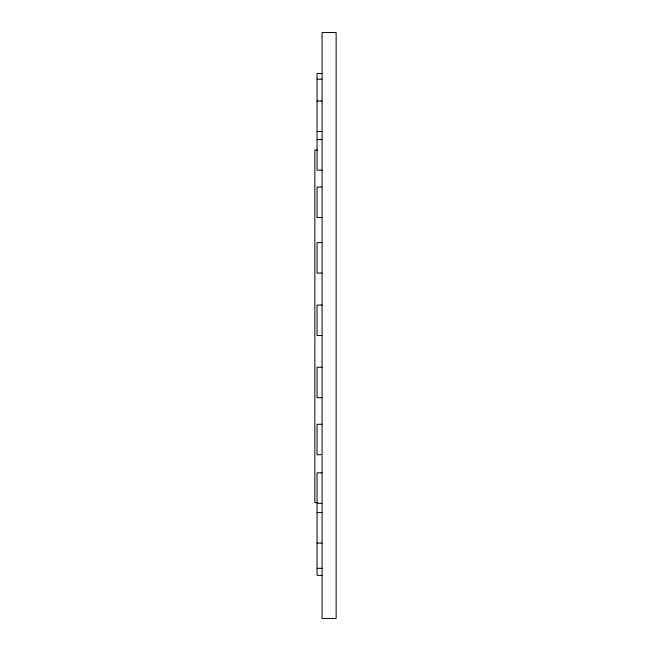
<?xml version="1.0" encoding="UTF-8"?>
<svg xmlns="http://www.w3.org/2000/svg" width="651" height="651" viewBox="0 0 651 651"><rect width="100%" height="100%" fill="white"/><g stroke="black" fill="none" stroke-linecap="round" stroke-linejoin="round"><path stroke-width="0.98" d="M322.058 73.522L317.053 73.522L317.053 139.444L322.058 139.444L322.058 32.55L336.144 32.55L336.144 618.45L322.058 618.45L322.058 512.597L317.053 512.597M317.053 79.202L322.058 79.202M317.053 101.027L322.058 101.027M317.053 131.51L322.058 131.51M317.558 150.129L314.856 150.129L314.856 502.539L317.558 502.539M322.058 170.106L317.053 170.106L317.053 139.623L322.058 139.623L322.058 186.878M322.058 217.54L317.053 217.54L317.053 187.057L322.058 187.057L322.058 454.772L317.053 454.772L317.053 424.289L322.058 424.289M322.058 242.603L317.053 242.603L317.053 273.086L322.058 273.086M322.058 305.059L317.053 305.059L317.053 335.542L322.058 335.542M322.058 367.229L317.053 367.229L317.053 397.712L322.058 397.712M322.058 472.821L317.053 472.821L317.053 503.304L322.058 503.304L322.058 455.895M317.053 543.08L322.058 543.08M317.053 568.315L322.058 568.315M322.058 575.354L317.053 575.354L317.053 503.565M322.058 503.638L322.058 512.418"/></g></svg>
